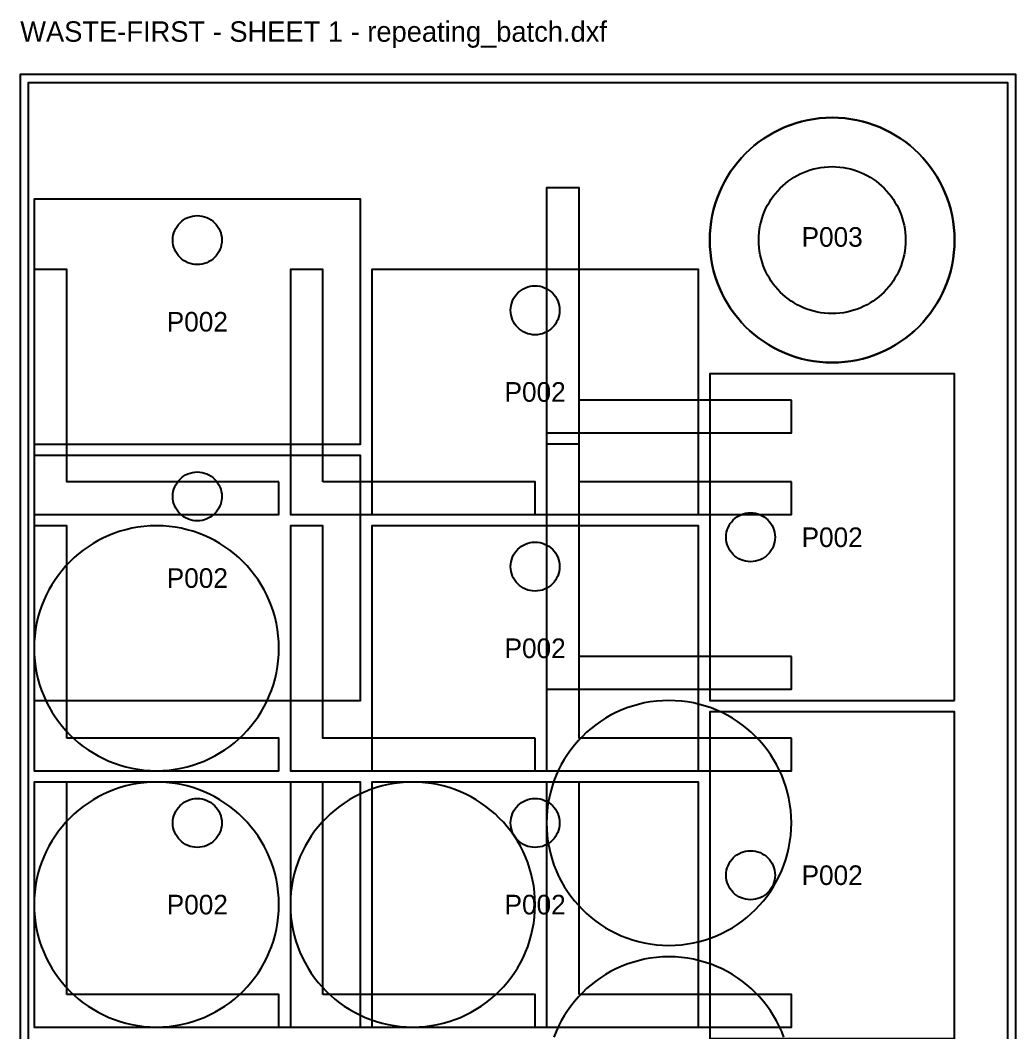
# Model space of a CAD drawing. Header units: millimetres. Extents: x 0 to 5180, y 0 to 2506.
# Drawn here: x 0 to 1220, y 1266 to 2506 of the extents above; entities that cross this region are included whole.
import ezdxf
from ezdxf.enums import TextEntityAlignment as Align

# ---------------------------------------------------------------- set-up
doc = ezdxf.new("R2010")
doc.units = ezdxf.units.MM
for name, color, linetype in [('CNC_BOUNDARY', 1, 'Continuous'), ('CUT', 7, 'Continuous'), ('ETCH', 2, 'Continuous'), ('INFO', 8, 'Continuous'), ('OFFCUT', 4, 'Continuous')]:
    doc.layers.add(name, color=color, linetype=linetype)

msp = doc.modelspace()

# ---------------------------------------------------------------- linework, layer by layer
at = {"layer": 'CNC_BOUNDARY'}
msp.add_lwpolyline([(0, 0), (1220, 0), (1220, 2440), (0, 2440)], close=True, dxfattribs=at)
at = {"layer": 'CUT'}
for points in [[(1145, 2237), (1144.8048, 2229.281), (1144.2256, 2221.6634), (1143.2717, 2214.1565), (1141.9525, 2206.7698), (1140.2776, 2199.5127), (1138.2563, 2192.3946), (1135.898, 2185.425), (1133.2123, 2178.6132), (1130.2084, 2171.9688), (1126.8958, 2165.5011), (1123.284, 2159.2195), (1119.3824, 2153.1336), (1115.2003, 2147.2526), (1110.7473, 2141.5861), (1106.0327, 2136.1434), (1101.066, 2130.934), (1095.8566, 2125.9673), (1090.4139, 2121.2527), (1084.7474, 2116.7997), (1078.8664, 2112.6176), (1072.7805, 2108.716), (1066.4989, 2105.1042), (1060.0312, 2101.7916), (1053.3868, 2098.7877), (1046.575, 2096.102), (1039.6054, 2093.7437), (1032.4873, 2091.7224), (1025.2302, 2090.0475), (1017.8435, 2088.7283), (1010.3366, 2087.7744), (1002.719, 2087.1952), (995, 2087), (987.281, 2087.1952), (979.6634, 2087.7744), (972.1565, 2088.7283), (964.7698, 2090.0475), (957.5127, 2091.7224), (950.3946, 2093.7437), (943.425, 2096.102), (936.6132, 2098.7877), (929.9688, 2101.7916), (923.5011, 2105.1042), (917.2195, 2108.716), (911.1336, 2112.6176), (905.2526, 2116.7997), (899.5861, 2121.2527), (894.1434, 2125.9673), (888.934, 2130.934), (883.9673, 2136.1434), (879.2527, 2141.5861), (874.7997, 2147.2526), (870.6176, 2153.1336), (866.716, 2159.2195), (863.1042, 2165.5011), (859.7916, 2171.9688), (856.7877, 2178.6132), (854.102, 2185.425), (851.7437, 2192.3946), (849.7224, 2199.5127), (848.0475, 2206.7698), (846.7283, 2214.1565), (845.7744, 2221.6634), (845.1952, 2229.281), (845, 2237), (845.1952, 2244.719), (845.7744, 2252.3366), (846.7283, 2259.8435), (848.0475, 2267.2302), (849.7224, 2274.4873), (851.7437, 2281.6054), (854.102, 2288.575), (856.7877, 2295.3868), (859.7916, 2302.0312), (863.1042, 2308.4989), (866.716, 2314.7805), (870.6176, 2320.8664), (874.7997, 2326.7474), (879.2527, 2332.4139), (883.9673, 2337.8566), (888.934, 2343.066), (894.1434, 2348.0327), (899.5861, 2352.7473), (905.2526, 2357.2003), (911.1336, 2361.3824), (917.2195, 2365.284), (923.5011, 2368.8958), (929.9688, 2372.2084), (936.6132, 2375.2123), (943.425, 2377.898), (950.3946, 2380.2563), (957.5127, 2382.2776), (964.7698, 2383.9525), (972.1565, 2385.2717), (979.6634, 2386.2256), (987.281, 2386.8048), (995, 2387), (1002.719, 2386.8048), (1010.3366, 2386.2256), (1017.8435, 2385.2717), (1025.2302, 2383.9525), (1032.4873, 2382.2776), (1039.6054, 2380.2563), (1046.575, 2377.898), (1053.3868, 2375.2123), (1060.0312, 2372.2084), (1066.4989, 2368.8958), (1072.7805, 2365.284), (1078.8664, 2361.3824), (1084.7474, 2357.2003), (1090.4139, 2352.7473), (1095.8566, 2348.0327), (1101.066, 2343.066), (1106.0327, 2337.8566), (1110.7473, 2332.4139), (1115.2003, 2326.7474), (1119.3824, 2320.8664), (1123.284, 2314.7805), (1126.8958, 2308.4989), (1130.2084, 2302.0312), (1133.2123, 2295.3868), (1135.898, 2288.575), (1138.2563, 2281.6054), (1140.2776, 2274.4873), (1141.9525, 2267.2302), (1143.2717, 2259.8435), (1144.2256, 2252.3366), (1144.8048, 2244.719), (1145, 2237)], [(1085, 2237), (1084.8829, 2232.3686), (1084.5353, 2227.798), (1083.963, 2223.2939), (1083.1715, 2218.8619), (1082.1666, 2214.5076), (1080.9538, 2210.2368), (1079.5388, 2206.055), (1077.9274, 2201.9679), (1076.125, 2197.9813), (1074.1375, 2194.1007), (1071.9704, 2190.3317), (1069.6294, 2186.6801), (1067.1202, 2183.1516), (1064.4484, 2179.7516), (1061.6196, 2176.486), (1058.6396, 2173.3604), (1055.514, 2170.3804), (1052.2484, 2167.5516), (1048.8484, 2164.8798), (1045.3199, 2162.3706), (1041.6683, 2160.0296), (1037.8993, 2157.8625), (1034.0187, 2155.875), (1030.0321, 2154.0726), (1025.945, 2152.4612), (1021.7632, 2151.0462), (1017.4924, 2149.8334), (1013.1381, 2148.8285), (1008.7061, 2148.037), (1004.202, 2147.4647), (999.6314, 2147.1171), (995, 2147), (990.3686, 2147.1171), (985.798, 2147.4647), (981.2939, 2148.037), (976.8619, 2148.8285), (972.5076, 2149.8334), (968.2368, 2151.0462), (964.055, 2152.4612), (959.9679, 2154.0726), (955.9813, 2155.875), (952.1007, 2157.8625), (948.3317, 2160.0296), (944.6801, 2162.3706), (941.1516, 2164.8798), (937.7516, 2167.5516), (934.486, 2170.3804), (931.3604, 2173.3604), (928.3804, 2176.486), (925.5516, 2179.7516), (922.8798, 2183.1516), (920.3706, 2186.6801), (918.0296, 2190.3317), (915.8625, 2194.1007), (913.875, 2197.9813), (912.0726, 2201.9679), (910.4612, 2206.055), (909.0462, 2210.2368), (907.8334, 2214.5076), (906.8285, 2218.8619), (906.037, 2223.2939), (905.4647, 2227.798), (905.1171, 2232.3686), (905, 2237), (905.1171, 2241.6314), (905.4647, 2246.202), (906.037, 2250.7061), (906.8285, 2255.1381), (907.8334, 2259.4924), (909.0462, 2263.7632), (910.4612, 2267.945), (912.0726, 2272.0321), (913.875, 2276.0187), (915.8625, 2279.8993), (918.0296, 2283.6683), (920.3706, 2287.3199), (922.8798, 2290.8484), (925.5516, 2294.2484), (928.3804, 2297.514), (931.3604, 2300.6396), (934.486, 2303.6196), (937.7516, 2306.4484), (941.1516, 2309.1202), (944.6801, 2311.6294), (948.3317, 2313.9704), (952.1007, 2316.1375), (955.9813, 2318.125), (959.9679, 2319.9274), (964.055, 2321.5388), (968.2368, 2322.9538), (972.5076, 2324.1666), (976.8619, 2325.1715), (981.2939, 2325.963), (985.798, 2326.5353), (990.3686, 2326.8829), (995, 2327), (999.6314, 2326.8829), (1004.202, 2326.5353), (1008.7061, 2325.963), (1013.1381, 2325.1715), (1017.4924, 2324.1666), (1021.7632, 2322.9538), (1025.945, 2321.5388), (1030.0321, 2319.9274), (1034.0187, 2318.125), (1037.8993, 2316.1375), (1041.6683, 2313.9704), (1045.3199, 2311.6294), (1048.8484, 2309.1202), (1052.2484, 2306.4484), (1055.514, 2303.6196), (1058.6396, 2300.6396), (1061.6196, 2297.514), (1064.4484, 2294.2484), (1067.1202, 2290.8484), (1069.6294, 2287.3199), (1071.9704, 2283.6683), (1074.1375, 2279.8993), (1076.125, 2276.0187), (1077.9274, 2272.0321), (1079.5388, 2267.945), (1080.9538, 2263.7632), (1082.1666, 2259.4924), (1083.1715, 2255.1381), (1083.963, 2250.7061), (1084.5353, 2246.202), (1084.8829, 2241.6314), (1085, 2237)], [(17, 1987), (417, 1987), (417, 2287), (17, 2287), (17, 1987)], [(247, 2237), (246.8451, 2233.9327), (246.3905, 2230.954), (245.6513, 2228.0789), (244.6425, 2225.3226), (243.3792, 2222.7002), (241.8765, 2220.2267), (240.1495, 2217.9172), (238.2132, 2215.7868), (236.0828, 2213.8505), (233.7733, 2212.1235), (231.2998, 2210.6208), (228.6774, 2209.3575), (225.9211, 2208.3487), (223.046, 2207.6095), (220.0673, 2207.1549), (217, 2207), (213.9327, 2207.1549), (210.954, 2207.6095), (208.0789, 2208.3487), (205.3226, 2209.3575), (202.7002, 2210.6208), (200.2267, 2212.1235), (197.9172, 2213.8505), (195.7868, 2215.7868), (193.8505, 2217.9172), (192.1235, 2220.2267), (190.6208, 2222.7002), (189.3575, 2225.3226), (188.3487, 2228.0789), (187.6095, 2230.954), (187.1549, 2233.9327), (187, 2237), (187.1549, 2240.0673), (187.6095, 2243.046), (188.3487, 2245.9211), (189.3575, 2248.6774), (190.6208, 2251.2998), (192.1235, 2253.7733), (193.8505, 2256.0828), (195.7868, 2258.2132), (197.9172, 2260.1495), (200.2267, 2261.8765), (202.7002, 2263.3792), (205.3226, 2264.6425), (208.0789, 2265.6513), (210.954, 2266.3905), (213.9327, 2266.8451), (217, 2267), (220.0673, 2266.8451), (223.046, 2266.3905), (225.9211, 2265.6513), (228.6774, 2264.6425), (231.2998, 2263.3792), (233.7733, 2261.8765), (236.0828, 2260.1495), (238.2132, 2258.2132), (240.1495, 2256.0828), (241.8765, 2253.7733), (243.3792, 2251.2998), (244.6425, 2248.6774), (245.6513, 2245.9211), (246.3905, 2243.046), (246.8451, 2240.0673), (247, 2237)], [(431, 1901), (831, 1901), (831, 2201), (431, 2201), (431, 1901)], [(661, 2151), (660.8451, 2147.9327), (660.3905, 2144.954), (659.6513, 2142.0789), (658.6425, 2139.3226), (657.3792, 2136.7002), (655.8765, 2134.2267), (654.1495, 2131.9172), (652.2132, 2129.7868), (650.0828, 2127.8505), (647.7733, 2126.1235), (645.2998, 2124.6208), (642.6774, 2123.3575), (639.9211, 2122.3487), (637.046, 2121.6095), (634.0673, 2121.1549), (631, 2121), (627.9327, 2121.1549), (624.954, 2121.6095), (622.0789, 2122.3487), (619.3226, 2123.3575), (616.7002, 2124.6208), (614.2267, 2126.1235), (611.9172, 2127.8505), (609.7868, 2129.7868), (607.8505, 2131.9172), (606.1235, 2134.2267), (604.6208, 2136.7002), (603.3575, 2139.3226), (602.3487, 2142.0789), (601.6095, 2144.954), (601.1549, 2147.9327), (601, 2151), (601.1549, 2154.0673), (601.6095, 2157.046), (602.3487, 2159.9211), (603.3575, 2162.6774), (604.6208, 2165.2998), (606.1235, 2167.7733), (607.8505, 2170.0828), (609.7868, 2172.2132), (611.9172, 2174.1495), (614.2267, 2175.8765), (616.7002, 2177.3792), (619.3226, 2178.6425), (622.0789, 2179.6513), (624.954, 2180.3905), (627.9327, 2180.8451), (631, 2181), (634.0673, 2180.8451), (637.046, 2180.3905), (639.9211, 2179.6513), (642.6774, 2178.6425), (645.2998, 2177.3792), (647.7733, 2175.8765), (650.0828, 2174.1495), (652.2132, 2172.2132), (654.1495, 2170.0828), (655.8765, 2167.7733), (657.3792, 2165.2998), (658.6425, 2162.6774), (659.6513, 2159.9211), (660.3905, 2157.046), (660.8451, 2154.0673), (661, 2151)], [(1145, 1673), (1145, 2073), (845, 2073), (845, 1673), (1145, 1673)], [(17, 1673), (417, 1673), (417, 1973), (17, 1973), (17, 1673)], [(247, 1923), (246.8451, 1919.9327), (246.3905, 1916.954), (245.6513, 1914.0789), (244.6425, 1911.3226), (243.3792, 1908.7002), (241.8765, 1906.2267), (240.1495, 1903.9172), (238.2132, 1901.7868), (236.0828, 1899.8505), (233.7733, 1898.1235), (231.2998, 1896.6208), (228.6774, 1895.3575), (225.9211, 1894.3487), (223.046, 1893.6095), (220.0673, 1893.1549), (217, 1893), (213.9327, 1893.1549), (210.954, 1893.6095), (208.0789, 1894.3487), (205.3226, 1895.3575), (202.7002, 1896.6208), (200.2267, 1898.1235), (197.9172, 1899.8505), (195.7868, 1901.7868), (193.8505, 1903.9172), (192.1235, 1906.2267), (190.6208, 1908.7002), (189.3575, 1911.3226), (188.3487, 1914.0789), (187.6095, 1916.954), (187.1549, 1919.9327), (187, 1923), (187.1549, 1926.0673), (187.6095, 1929.046), (188.3487, 1931.9211), (189.3575, 1934.6774), (190.6208, 1937.2998), (192.1235, 1939.7733), (193.8505, 1942.0828), (195.7868, 1944.2132), (197.9172, 1946.1495), (200.2267, 1947.8765), (202.7002, 1949.3792), (205.3226, 1950.6425), (208.0789, 1951.6513), (210.954, 1952.3905), (213.9327, 1952.8451), (217, 1953), (220.0673, 1952.8451), (223.046, 1952.3905), (225.9211, 1951.6513), (228.6774, 1950.6425), (231.2998, 1949.3792), (233.7733, 1947.8765), (236.0828, 1946.1495), (238.2132, 1944.2132), (240.1495, 1942.0828), (241.8765, 1939.7733), (243.3792, 1937.2998), (244.6425, 1934.6774), (245.6513, 1931.9211), (246.3905, 1929.046), (246.8451, 1926.0673), (247, 1923)], [(895, 1903), (898.0673, 1902.8451), (901.046, 1902.3905), (903.9211, 1901.6513), (906.6774, 1900.6425), (909.2998, 1899.3792), (911.7733, 1897.8765), (914.0828, 1896.1495), (916.2132, 1894.2132), (918.1495, 1892.0828), (919.8765, 1889.7733), (921.3792, 1887.2998), (922.6425, 1884.6774), (923.6513, 1881.9211), (924.3905, 1879.046), (924.8451, 1876.0673), (925, 1873), (924.8451, 1869.9327), (924.3905, 1866.954), (923.6513, 1864.0789), (922.6425, 1861.3226), (921.3792, 1858.7002), (919.8765, 1856.2267), (918.1495, 1853.9172), (916.2132, 1851.7868), (914.0828, 1849.8505), (911.7733, 1848.1235), (909.2998, 1846.6208), (906.6774, 1845.3575), (903.9211, 1844.3487), (901.046, 1843.6095), (898.0673, 1843.1549), (895, 1843), (891.9327, 1843.1549), (888.954, 1843.6095), (886.0789, 1844.3487), (883.3226, 1845.3575), (880.7002, 1846.6208), (878.2267, 1848.1235), (875.9172, 1849.8505), (873.7868, 1851.7868), (871.8505, 1853.9172), (870.1235, 1856.2267), (868.6208, 1858.7002), (867.3575, 1861.3226), (866.3487, 1864.0789), (865.6095, 1866.954), (865.1549, 1869.9327), (865, 1873), (865.1549, 1876.0673), (865.6095, 1879.046), (866.3487, 1881.9211), (867.3575, 1884.6774), (868.6208, 1887.2998), (870.1235, 1889.7733), (871.8505, 1892.0828), (873.7868, 1894.2132), (875.9172, 1896.1495), (878.2267, 1897.8765), (880.7002, 1899.3792), (883.3226, 1900.6425), (886.0789, 1901.6513), (888.954, 1902.3905), (891.9327, 1902.8451), (895, 1903)], [(431, 1587), (831, 1587), (831, 1887), (431, 1887), (431, 1587)], [(661, 1837), (660.8451, 1833.9327), (660.3905, 1830.954), (659.6513, 1828.0789), (658.6425, 1825.3226), (657.3792, 1822.7002), (655.8765, 1820.2267), (654.1495, 1817.9172), (652.2132, 1815.7868), (650.0828, 1813.8505), (647.7733, 1812.1235), (645.2998, 1810.6208), (642.6774, 1809.3575), (639.9211, 1808.3487), (637.046, 1807.6095), (634.0673, 1807.1549), (631, 1807), (627.9327, 1807.1549), (624.954, 1807.6095), (622.0789, 1808.3487), (619.3226, 1809.3575), (616.7002, 1810.6208), (614.2267, 1812.1235), (611.9172, 1813.8505), (609.7868, 1815.7868), (607.8505, 1817.9172), (606.1235, 1820.2267), (604.6208, 1822.7002), (603.3575, 1825.3226), (602.3487, 1828.0789), (601.6095, 1830.954), (601.1549, 1833.9327), (601, 1837), (601.1549, 1840.0673), (601.6095, 1843.046), (602.3487, 1845.9211), (603.3575, 1848.6774), (604.6208, 1851.2998), (606.1235, 1853.7733), (607.8505, 1856.0828), (609.7868, 1858.2132), (611.9172, 1860.1495), (614.2267, 1861.8765), (616.7002, 1863.3792), (619.3226, 1864.6425), (622.0789, 1865.6513), (624.954, 1866.3905), (627.9327, 1866.8451), (631, 1867), (634.0673, 1866.8451), (637.046, 1866.3905), (639.9211, 1865.6513), (642.6774, 1864.6425), (645.2998, 1863.3792), (647.7733, 1861.8765), (650.0828, 1860.1495), (652.2132, 1858.2132), (654.1495, 1856.0828), (655.8765, 1853.7733), (657.3792, 1851.2998), (658.6425, 1848.6774), (659.6513, 1845.9211), (660.3905, 1843.046), (660.8451, 1840.0673), (661, 1837)], [(1145, 1259), (1145, 1659), (845, 1659), (845, 1259), (1145, 1259)], [(17, 1273), (417, 1273), (417, 1573), (17, 1573), (17, 1273)], [(431, 1273), (831, 1273), (831, 1573), (431, 1573), (431, 1273)], [(247, 1523), (246.8451, 1519.9327), (246.3905, 1516.954), (245.6513, 1514.0789), (244.6425, 1511.3226), (243.3792, 1508.7002), (241.8765, 1506.2267), (240.1495, 1503.9172), (238.2132, 1501.7868), (236.0828, 1499.8505), (233.7733, 1498.1235), (231.2998, 1496.6208), (228.6774, 1495.3575), (225.9211, 1494.3487), (223.046, 1493.6095), (220.0673, 1493.1549), (217, 1493), (213.9327, 1493.1549), (210.954, 1493.6095), (208.0789, 1494.3487), (205.3226, 1495.3575), (202.7002, 1496.6208), (200.2267, 1498.1235), (197.9172, 1499.8505), (195.7868, 1501.7868), (193.8505, 1503.9172), (192.1235, 1506.2267), (190.6208, 1508.7002), (189.3575, 1511.3226), (188.3487, 1514.0789), (187.6095, 1516.954), (187.1549, 1519.9327), (187, 1523), (187.1549, 1526.0673), (187.6095, 1529.046), (188.3487, 1531.9211), (189.3575, 1534.6774), (190.6208, 1537.2998), (192.1235, 1539.7733), (193.8505, 1542.0828), (195.7868, 1544.2132), (197.9172, 1546.1495), (200.2267, 1547.8765), (202.7002, 1549.3792), (205.3226, 1550.6425), (208.0789, 1551.6513), (210.954, 1552.3905), (213.9327, 1552.8451), (217, 1553), (220.0673, 1552.8451), (223.046, 1552.3905), (225.9211, 1551.6513), (228.6774, 1550.6425), (231.2998, 1549.3792), (233.7733, 1547.8765), (236.0828, 1546.1495), (238.2132, 1544.2132), (240.1495, 1542.0828), (241.8765, 1539.7733), (243.3792, 1537.2998), (244.6425, 1534.6774), (245.6513, 1531.9211), (246.3905, 1529.046), (246.8451, 1526.0673), (247, 1523)], [(661, 1523), (660.8451, 1519.9327), (660.3905, 1516.954), (659.6513, 1514.0789), (658.6425, 1511.3226), (657.3792, 1508.7002), (655.8765, 1506.2267), (654.1495, 1503.9172), (652.2132, 1501.7868), (650.0828, 1499.8505), (647.7733, 1498.1235), (645.2998, 1496.6208), (642.6774, 1495.3575), (639.9211, 1494.3487), (637.046, 1493.6095), (634.0673, 1493.1549), (631, 1493), (627.9327, 1493.1549), (624.954, 1493.6095), (622.0789, 1494.3487), (619.3226, 1495.3575), (616.7002, 1496.6208), (614.2267, 1498.1235), (611.9172, 1499.8505), (609.7868, 1501.7868), (607.8505, 1503.9172), (606.1235, 1506.2267), (604.6208, 1508.7002), (603.3575, 1511.3226), (602.3487, 1514.0789), (601.6095, 1516.954), (601.1549, 1519.9327), (601, 1523), (601.1549, 1526.0673), (601.6095, 1529.046), (602.3487, 1531.9211), (603.3575, 1534.6774), (604.6208, 1537.2998), (606.1235, 1539.7733), (607.8505, 1542.0828), (609.7868, 1544.2132), (611.9172, 1546.1495), (614.2267, 1547.8765), (616.7002, 1549.3792), (619.3226, 1550.6425), (622.0789, 1551.6513), (624.954, 1552.3905), (627.9327, 1552.8451), (631, 1553), (634.0673, 1552.8451), (637.046, 1552.3905), (639.9211, 1551.6513), (642.6774, 1550.6425), (645.2998, 1549.3792), (647.7733, 1547.8765), (650.0828, 1546.1495), (652.2132, 1544.2132), (654.1495, 1542.0828), (655.8765, 1539.7733), (657.3792, 1537.2998), (658.6425, 1534.6774), (659.6513, 1531.9211), (660.3905, 1529.046), (660.8451, 1526.0673), (661, 1523)], [(895, 1489), (898.0673, 1488.8451), (901.046, 1488.3905), (903.9211, 1487.6513), (906.6774, 1486.6425), (909.2998, 1485.3792), (911.7733, 1483.8765), (914.0828, 1482.1495), (916.2132, 1480.2132), (918.1495, 1478.0828), (919.8765, 1475.7733), (921.3792, 1473.2998), (922.6425, 1470.6774), (923.6513, 1467.9211), (924.3905, 1465.046), (924.8451, 1462.0673), (925, 1459), (924.8451, 1455.9327), (924.3905, 1452.954), (923.6513, 1450.0789), (922.6425, 1447.3226), (921.3792, 1444.7002), (919.8765, 1442.2267), (918.1495, 1439.9172), (916.2132, 1437.7868), (914.0828, 1435.8505), (911.7733, 1434.1235), (909.2998, 1432.6208), (906.6774, 1431.3575), (903.9211, 1430.3487), (901.046, 1429.6095), (898.0673, 1429.1549), (895, 1429), (891.9327, 1429.1549), (888.954, 1429.6095), (886.0789, 1430.3487), (883.3226, 1431.3575), (880.7002, 1432.6208), (878.2267, 1434.1235), (875.9172, 1435.8505), (873.7868, 1437.7868), (871.8505, 1439.9172), (870.1235, 1442.2267), (868.6208, 1444.7002), (867.3575, 1447.3226), (866.3487, 1450.0789), (865.6095, 1452.954), (865.1549, 1455.9327), (865, 1459), (865.1549, 1462.0673), (865.6095, 1465.046), (866.3487, 1467.9211), (867.3575, 1470.6774), (868.6208, 1473.2998), (870.1235, 1475.7733), (871.8505, 1478.0828), (873.7868, 1480.2132), (875.9172, 1482.1495), (878.2267, 1483.8765), (880.7002, 1485.3792), (883.3226, 1486.6425), (886.0789, 1487.6513), (888.954, 1488.3905), (891.9327, 1488.8451), (895, 1489)]]:
    msp.add_lwpolyline(points, close=True, dxfattribs=at)
at = {"layer": 'OFFCUT'}
for points in [[(10, 10), (10, 2430), (1210, 2430), (1210, 10), (10, 10)], [(1141.9525, 2206.7698), (1143.2717, 2214.1565), (1144.2256, 2221.6634), (1144.8048, 2229.281), (1145, 2237), (1144.8048, 2244.719), (1144.2256, 2252.3366), (1143.2717, 2259.8435), (1141.9525, 2267.2302), (1140.2776, 2274.4873), (1138.2563, 2281.6054), (1135.898, 2288.575), (1133.2123, 2295.3868), (1130.2084, 2302.0312), (1126.8958, 2308.4989), (1123.284, 2314.7805), (1119.3824, 2320.8664), (1115.2003, 2326.7474), (1110.7473, 2332.4139), (1106.0327, 2337.8566), (1101.066, 2343.066), (1095.8566, 2348.0327), (1090.4139, 2352.7473), (1084.7474, 2357.2003), (1078.8664, 2361.3824), (1072.7805, 2365.284), (1066.4989, 2368.8958), (1060.0312, 2372.2084), (1053.3868, 2375.2123), (1046.575, 2377.898), (1039.6054, 2380.2563), (1032.4873, 2382.2776), (1025.2302, 2383.9525), (1017.8435, 2385.2717), (1010.3366, 2386.2256), (1002.719, 2386.8048), (995, 2387), (987.281, 2386.8048), (979.6634, 2386.2256), (972.1565, 2385.2717), (964.7698, 2383.9525), (957.5127, 2382.2776), (950.3946, 2380.2563), (943.425, 2377.898), (936.6132, 2375.2123), (929.9688, 2372.2084), (923.5011, 2368.8958), (917.2195, 2365.284), (911.1336, 2361.3824), (905.2526, 2357.2003), (899.5861, 2352.7473), (894.1434, 2348.0327), (888.934, 2343.066), (883.9673, 2337.8566), (879.2527, 2332.4139), (874.7997, 2326.7474), (870.6176, 2320.8664), (866.716, 2314.7805), (863.1042, 2308.4989), (859.7916, 2302.0312), (856.7877, 2295.3868), (854.102, 2288.575), (851.7437, 2281.6054), (849.7224, 2274.4873), (848.0475, 2267.2302), (846.7283, 2259.8435), (845.7744, 2252.3366), (845.1952, 2244.719), (845, 2237), (845.1952, 2229.281), (845.7744, 2221.6634), (846.7283, 2214.1565), (848.0475, 2206.7698), (849.7224, 2199.5127), (851.7437, 2192.3946), (854.102, 2185.425), (856.7877, 2178.6132), (859.7916, 2171.9688), (863.1042, 2165.5011), (866.716, 2159.2195), (870.6176, 2153.1336), (874.7997, 2147.2526), (879.2527, 2141.5861), (883.9673, 2136.1434), (888.934, 2130.934), (894.1434, 2125.9673), (899.5861, 2121.2527), (905.2526, 2116.7997), (911.1336, 2112.6176), (917.2195, 2108.716), (923.5011, 2105.1042), (929.9688, 2101.7916), (936.6132, 2098.7877), (943.425, 2096.102), (950.3946, 2093.7437), (957.5127, 2091.7224), (964.7698, 2090.0475), (972.1565, 2088.7283), (979.6634, 2087.7744), (987.281, 2087.1952), (995, 2087), (1002.719, 2087.1952), (1010.3366, 2087.7744), (1017.8435, 2088.7283), (1025.2302, 2090.0475), (1032.4873, 2091.7224), (1039.6054, 2093.7437), (1046.575, 2096.102), (1053.3868, 2098.7877), (1060.0312, 2101.7916), (1066.4989, 2105.1042), (1072.7805, 2108.716), (1078.8664, 2112.6176), (1084.7474, 2116.7997), (1090.4139, 2121.2527), (1095.8566, 2125.9673), (1101.066, 2130.934), (1106.0327, 2136.1434), (1110.7473, 2141.5861), (1115.2003, 2147.2526), (1119.3824, 2153.1336), (1123.284, 2159.2195), (1126.8958, 2165.5011), (1130.2084, 2171.9688), (1133.2123, 2178.6132), (1135.898, 2185.425), (1138.2563, 2192.3946), (1140.2776, 2199.5127), (1141.9525, 2206.7698)], [(1141.9525, 2206.7698), (1143.2717, 2214.1565), (1144.2256, 2221.6634), (1144.8048, 2229.281), (1145, 2237), (1144.8048, 2244.719), (1144.2256, 2252.3366), (1143.2717, 2259.8435), (1141.9525, 2267.2302), (1140.2776, 2274.4873), (1138.2563, 2281.6054), (1135.898, 2288.575), (1133.2123, 2295.3868), (1130.2084, 2302.0312), (1126.8958, 2308.4989), (1123.284, 2314.7805), (1119.3824, 2320.8664), (1115.2003, 2326.7474), (1110.7473, 2332.4139), (1106.0327, 2337.8566), (1101.066, 2343.066), (1095.8566, 2348.0327), (1090.4139, 2352.7473), (1084.7474, 2357.2003), (1078.8664, 2361.3824), (1072.7805, 2365.284), (1066.4989, 2368.8958), (1060.0312, 2372.2084), (1053.3868, 2375.2123), (1046.575, 2377.898), (1039.6054, 2380.2563), (1032.4873, 2382.2776), (1025.2302, 2383.9525), (1017.8435, 2385.2717), (1010.3366, 2386.2256), (1002.719, 2386.8048), (995, 2387), (987.281, 2386.8048), (979.6634, 2386.2256), (972.1565, 2385.2717), (964.7698, 2383.9525), (957.5127, 2382.2776), (950.3946, 2380.2563), (943.425, 2377.898), (936.6132, 2375.2123), (929.9688, 2372.2084), (923.5011, 2368.8958), (917.2195, 2365.284), (911.1336, 2361.3824), (905.2526, 2357.2003), (899.5861, 2352.7473), (894.1434, 2348.0327), (888.934, 2343.066), (883.9673, 2337.8566), (879.2527, 2332.4139), (874.7997, 2326.7474), (870.6176, 2320.8664), (866.716, 2314.7805), (863.1042, 2308.4989), (859.7916, 2302.0312), (856.7877, 2295.3868), (854.102, 2288.575), (851.7437, 2281.6054), (849.7224, 2274.4873), (848.0475, 2267.2302), (846.7283, 2259.8435), (845.7744, 2252.3366), (845.1952, 2244.719), (845, 2237), (845.1952, 2229.281), (845.7744, 2221.6634), (846.7283, 2214.1565), (848.0475, 2206.7698), (849.7224, 2199.5127), (851.7437, 2192.3946), (854.102, 2185.425), (856.7877, 2178.6132), (859.7916, 2171.9688), (863.1042, 2165.5011), (866.716, 2159.2195), (870.6176, 2153.1336), (874.7997, 2147.2526), (879.2527, 2141.5861), (883.9673, 2136.1434), (888.934, 2130.934), (894.1434, 2125.9673), (899.5861, 2121.2527), (905.2526, 2116.7997), (911.1336, 2112.6176), (917.2195, 2108.716), (923.5011, 2105.1042), (929.9688, 2101.7916), (936.6132, 2098.7877), (943.425, 2096.102), (950.3946, 2093.7437), (957.5127, 2091.7224), (964.7698, 2090.0475), (972.1565, 2088.7283), (979.6634, 2087.7744), (987.281, 2087.1952), (995, 2087), (1002.719, 2087.1952), (1010.3366, 2087.7744), (1017.8435, 2088.7283), (1025.2302, 2090.0475), (1032.4873, 2091.7224), (1039.6054, 2093.7437), (1046.575, 2096.102), (1053.3868, 2098.7877), (1060.0312, 2101.7916), (1066.4989, 2105.1042), (1072.7805, 2108.716), (1078.8664, 2112.6176), (1084.7474, 2116.7997), (1090.4139, 2121.2527), (1095.8566, 2125.9673), (1101.066, 2130.934), (1106.0327, 2136.1434), (1110.7473, 2141.5861), (1115.2003, 2147.2526), (1119.3824, 2153.1336), (1123.284, 2159.2195), (1126.8958, 2165.5011), (1130.2084, 2171.9688), (1133.2123, 2178.6132), (1135.898, 2185.425), (1138.2563, 2192.3946), (1140.2776, 2199.5127), (1141.9525, 2206.7698)], [(945, 2041), (685, 2041), (685, 2301), (645, 2301), (645, 2001), (945, 2001), (945, 2041)], [(17, 1987), (417, 1987), (417, 2287), (17, 2287), (17, 1987)], [(17, 1987), (417, 1987), (417, 2287), (17, 2287), (17, 1987)], [(317, 1941), (57, 1941), (57, 2201), (17, 2201), (17, 1901), (317, 1901), (317, 1941)], [(317, 1941), (57, 1941), (57, 2201), (17, 2201), (17, 1901), (317, 1901), (317, 1941)], [(371, 1941), (371, 2201), (331, 2201), (331, 1901), (631, 1901), (631, 1941), (371, 1941)], [(371, 1941), (371, 2201), (331, 2201), (331, 1901), (631, 1901), (631, 1941), (371, 1941)], [(431, 1901), (831, 1901), (831, 2201), (431, 2201), (431, 1901)], [(431, 1901), (831, 1901), (831, 2201), (431, 2201), (431, 1901)], [(945, 1941), (685, 1941), (685, 2201), (645, 2201), (645, 1901), (945, 1901), (945, 1941)], [(1145, 1673), (1145, 2073), (845, 2073), (845, 1673), (1145, 1673)], [(1145, 1673), (1145, 2073), (845, 2073), (845, 1673), (1145, 1673)], [(945, 1727), (685, 1727), (685, 1987), (645, 1987), (645, 1687), (945, 1687), (945, 1727)], [(417, 1673), (417, 1973), (17, 1973), (17, 1673), (417, 1673)], [(417, 1673), (417, 1973), (17, 1973), (17, 1673), (417, 1673)], [(315.2717, 1714.1565), (316.2256, 1721.6634), (316.8048, 1729.281), (317, 1737), (316.8048, 1744.719), (316.2256, 1752.3366), (315.2717, 1759.8435), (313.9525, 1767.2302), (312.2776, 1774.4873), (310.2563, 1781.6054), (307.898, 1788.575), (305.2123, 1795.3868), (302.2084, 1802.0312), (298.8958, 1808.4989), (295.284, 1814.7805), (291.3824, 1820.8664), (287.2003, 1826.7474), (282.7473, 1832.4139), (278.0327, 1837.8566), (273.066, 1843.066), (267.8566, 1848.0327), (262.4139, 1852.7473), (256.7474, 1857.2003), (250.8664, 1861.3824), (244.7805, 1865.284), (238.4989, 1868.8958), (232.0312, 1872.2084), (225.3868, 1875.2123), (218.575, 1877.898), (211.6054, 1880.2563), (204.4873, 1882.2776), (197.2302, 1883.9525), (189.8435, 1885.2717), (182.3366, 1886.2256), (174.719, 1886.8048), (167, 1887), (159.281, 1886.8048), (151.6634, 1886.2256), (144.1565, 1885.2717), (136.7698, 1883.9525), (129.5127, 1882.2776), (122.3946, 1880.2563), (115.425, 1877.898), (108.6132, 1875.2123), (101.9688, 1872.2084), (95.5011, 1868.8958), (89.2195, 1865.284), (83.1336, 1861.3824), (77.2526, 1857.2003), (71.5861, 1852.7473), (66.1434, 1848.0327), (60.934, 1843.066), (55.9673, 1837.8566), (51.2527, 1832.4139), (46.7997, 1826.7474), (42.6176, 1820.8664), (38.716, 1814.7805), (35.1042, 1808.4989), (31.7916, 1802.0312), (28.7877, 1795.3868), (26.102, 1788.575), (23.7437, 1781.6054), (21.7224, 1774.4873), (20.0475, 1767.2302), (18.7283, 1759.8435), (17.7744, 1752.3366), (17.1952, 1744.719), (17, 1737), (17.1952, 1729.281), (17.7744, 1721.6634), (18.7283, 1714.1565), (20.0475, 1706.7698), (21.7224, 1699.5127), (23.7437, 1692.3946), (26.102, 1685.425), (28.7877, 1678.6132), (31.7916, 1671.9688), (35.1042, 1665.5011), (38.716, 1659.2195), (42.6176, 1653.1336), (46.7997, 1647.2526), (51.2527, 1641.5861), (55.9673, 1636.1434), (60.934, 1630.934), (66.1434, 1625.9673), (71.5861, 1621.2527), (77.2526, 1616.7997), (83.1336, 1612.6176), (89.2195, 1608.716), (95.5011, 1605.1042), (101.9688, 1601.7916), (108.6132, 1598.7877), (115.425, 1596.102), (122.3946, 1593.7437), (129.5127, 1591.7224), (136.7698, 1590.0475), (144.1565, 1588.7283), (151.6634, 1587.7744), (159.281, 1587.1952), (167, 1587), (174.719, 1587.1952), (182.3366, 1587.7744), (189.8435, 1588.7283), (197.2302, 1590.0475), (204.4873, 1591.7224), (211.6054, 1593.7437), (218.575, 1596.102), (225.3868, 1598.7877), (232.0312, 1601.7916), (238.4989, 1605.1042), (244.7805, 1608.716), (250.8664, 1612.6176), (256.7474, 1616.7997), (262.4139, 1621.2527), (267.8566, 1625.9673), (273.066, 1630.934), (278.0327, 1636.1434), (282.7473, 1641.5861), (287.2003, 1647.2526), (291.3824, 1653.1336), (295.284, 1659.2195), (298.8958, 1665.5011), (302.2084, 1671.9688), (305.2123, 1678.6132), (307.898, 1685.425), (310.2563, 1692.3946), (312.2776, 1699.5127), (313.9525, 1706.7698), (315.2717, 1714.1565)], [(57, 1627), (57, 1887), (17, 1887), (17, 1587), (317, 1587), (317, 1627), (57, 1627)], [(57, 1627), (57, 1887), (17, 1887), (17, 1587), (317, 1587), (317, 1627), (57, 1627)], [(631, 1627), (371, 1627), (371, 1887), (331, 1887), (331, 1587), (631, 1587), (631, 1627)], [(631, 1627), (371, 1627), (371, 1887), (331, 1887), (331, 1587), (631, 1587), (631, 1627)], [(831, 1587), (831, 1887), (431, 1887), (431, 1587), (831, 1587)], [(831, 1587), (831, 1887), (431, 1887), (431, 1587), (831, 1587)], [(945, 1627), (685, 1627), (685, 1887), (645, 1887), (645, 1587), (945, 1587), (945, 1627)], [(943.2717, 1500.1565), (944.2256, 1507.6634), (944.8048, 1515.281), (945, 1523), (944.8048, 1530.719), (944.2256, 1538.3366), (943.2717, 1545.8435), (941.9525, 1553.2302), (940.2776, 1560.4873), (938.2563, 1567.6054), (935.898, 1574.575), (933.2123, 1581.3868), (930.2084, 1588.0312), (926.8958, 1594.4989), (923.284, 1600.7805), (919.3824, 1606.8664), (915.2003, 1612.7474), (910.7473, 1618.4139), (906.0327, 1623.8566), (901.066, 1629.066), (895.8566, 1634.0327), (890.4139, 1638.7473), (884.7474, 1643.2003), (878.8664, 1647.3824), (872.7805, 1651.284), (866.4989, 1654.8958), (860.0312, 1658.2084), (853.3868, 1661.2123), (846.575, 1663.898), (839.6054, 1666.2563), (832.4873, 1668.2776), (825.2302, 1669.9525), (817.8435, 1671.2717), (810.3366, 1672.2256), (802.719, 1672.8048), (795, 1673), (787.281, 1672.8048), (779.6634, 1672.2256), (772.1565, 1671.2717), (764.7698, 1669.9525), (757.5127, 1668.2776), (750.3946, 1666.2563), (743.425, 1663.898), (736.6132, 1661.2123), (729.9688, 1658.2084), (723.5011, 1654.8958), (717.2195, 1651.284), (711.1336, 1647.3824), (705.2526, 1643.2003), (699.5861, 1638.7473), (694.1434, 1634.0327), (688.934, 1629.066), (683.9673, 1623.8566), (679.2527, 1618.4139), (674.7997, 1612.7474), (670.6176, 1606.8664), (666.716, 1600.7805), (663.1042, 1594.4989), (659.7916, 1588.0312), (656.7877, 1581.3868), (654.102, 1574.575), (651.7437, 1567.6054), (649.7224, 1560.4873), (648.0475, 1553.2302), (646.7283, 1545.8435), (645.7744, 1538.3366), (645.1952, 1530.719), (645, 1523), (645.1952, 1515.281), (645.7744, 1507.6634), (646.7283, 1500.1565), (648.0475, 1492.7698), (649.7224, 1485.5127), (651.7437, 1478.3946), (654.102, 1471.425), (656.7877, 1464.6132), (659.7916, 1457.9688), (663.1042, 1451.5011), (666.716, 1445.2195), (670.6176, 1439.1336), (674.7997, 1433.2526), (679.2527, 1427.5861), (683.9673, 1422.1434), (688.934, 1416.934), (694.1434, 1411.9673), (699.5861, 1407.2527), (705.2526, 1402.7997), (711.1336, 1398.6176), (717.2195, 1394.716), (723.5011, 1391.1042), (729.9688, 1387.7916), (736.6132, 1384.7877), (743.425, 1382.102), (750.3946, 1379.7437), (757.5127, 1377.7224), (764.7698, 1376.0475), (772.1565, 1374.7283), (779.6634, 1373.7744), (787.281, 1373.1952), (795, 1373), (802.719, 1373.1952), (810.3366, 1373.7744), (817.8435, 1374.7283), (825.2302, 1376.0475), (832.4873, 1377.7224), (839.6054, 1379.7437), (846.575, 1382.102), (853.3868, 1384.7877), (860.0312, 1387.7916), (866.4989, 1391.1042), (872.7805, 1394.716), (878.8664, 1398.6176), (884.7474, 1402.7997), (890.4139, 1407.2527), (895.8566, 1411.9673), (901.066, 1416.934), (906.0327, 1422.1434), (910.7473, 1427.5861), (915.2003, 1433.2526), (919.3824, 1439.1336), (923.284, 1445.2195), (926.8958, 1451.5011), (930.2084, 1457.9688), (933.2123, 1464.6132), (935.898, 1471.425), (938.2563, 1478.3946), (940.2776, 1485.5127), (941.9525, 1492.7698), (943.2717, 1500.1565)], [(1145, 1659), (845, 1659), (845, 1259), (1145, 1259), (1145, 1659)], [(1145, 1659), (845, 1659), (845, 1259), (1145, 1259), (1145, 1659)], [(417, 1273), (417, 1573), (17, 1573), (17, 1273), (417, 1273)], [(417, 1273), (417, 1573), (17, 1573), (17, 1273), (417, 1273)], [(315.2717, 1400.1565), (316.2256, 1407.6634), (316.8048, 1415.281), (317, 1423), (316.8048, 1430.719), (316.2256, 1438.3366), (315.2717, 1445.8435), (313.9525, 1453.2302), (312.2776, 1460.4873), (310.2563, 1467.6054), (307.898, 1474.575), (305.2123, 1481.3868), (302.2084, 1488.0312), (298.8958, 1494.4989), (295.284, 1500.7805), (291.3824, 1506.8664), (287.2003, 1512.7474), (282.7473, 1518.4139), (278.0327, 1523.8566), (273.066, 1529.066), (267.8566, 1534.0327), (262.4139, 1538.7473), (256.7474, 1543.2003), (250.8664, 1547.3824), (244.7805, 1551.284), (238.4989, 1554.8958), (232.0312, 1558.2084), (225.3868, 1561.2123), (218.575, 1563.898), (211.6054, 1566.2563), (204.4873, 1568.2776), (197.2302, 1569.9525), (189.8435, 1571.2717), (182.3366, 1572.2256), (174.719, 1572.8048), (167, 1573), (159.281, 1572.8048), (151.6634, 1572.2256), (144.1565, 1571.2717), (136.7698, 1569.9525), (129.5127, 1568.2776), (122.3946, 1566.2563), (115.425, 1563.898), (108.6132, 1561.2123), (101.9688, 1558.2084), (95.5011, 1554.8958), (89.2195, 1551.284), (83.1336, 1547.3824), (77.2526, 1543.2003), (71.5861, 1538.7473), (66.1434, 1534.0327), (60.934, 1529.066), (55.9673, 1523.8566), (51.2527, 1518.4139), (46.7997, 1512.7474), (42.6176, 1506.8664), (38.716, 1500.7805), (35.1042, 1494.4989), (31.7916, 1488.0312), (28.7877, 1481.3868), (26.102, 1474.575), (23.7437, 1467.6054), (21.7224, 1460.4873), (20.0475, 1453.2302), (18.7283, 1445.8435), (17.7744, 1438.3366), (17.1952, 1430.719), (17, 1423), (17.1952, 1415.281), (17.7744, 1407.6634), (18.7283, 1400.1565), (20.0475, 1392.7698), (21.7224, 1385.5127), (23.7437, 1378.3946), (26.102, 1371.425), (28.7877, 1364.6132), (31.7916, 1357.9688), (35.1042, 1351.5011), (38.716, 1345.2195), (42.6176, 1339.1336), (46.7997, 1333.2526), (51.2527, 1327.5861), (55.9673, 1322.1434), (60.934, 1316.934), (66.1434, 1311.9673), (71.5861, 1307.2527), (77.2526, 1302.7997), (83.1336, 1298.6176), (89.2195, 1294.716), (95.5011, 1291.1042), (101.9688, 1287.7916), (108.6132, 1284.7877), (115.425, 1282.102), (122.3946, 1279.7437), (129.5127, 1277.7224), (136.7698, 1276.0475), (144.1565, 1274.7283), (151.6634, 1273.7744), (159.281, 1273.1952), (167, 1273), (174.719, 1273.1952), (182.3366, 1273.7744), (189.8435, 1274.7283), (197.2302, 1276.0475), (204.4873, 1277.7224), (211.6054, 1279.7437), (218.575, 1282.102), (225.3868, 1284.7877), (232.0312, 1287.7916), (238.4989, 1291.1042), (244.7805, 1294.716), (250.8664, 1298.6176), (256.7474, 1302.7997), (262.4139, 1307.2527), (267.8566, 1311.9673), (273.066, 1316.934), (278.0327, 1322.1434), (282.7473, 1327.5861), (287.2003, 1333.2526), (291.3824, 1339.1336), (295.284, 1345.2195), (298.8958, 1351.5011), (302.2084, 1357.9688), (305.2123, 1364.6132), (307.898, 1371.425), (310.2563, 1378.3946), (312.2776, 1385.5127), (313.9525, 1392.7698), (315.2717, 1400.1565)], [(57, 1313), (57, 1573), (17, 1573), (17, 1273), (317, 1273), (317, 1313), (57, 1313)], [(57, 1313), (57, 1573), (17, 1573), (17, 1273), (317, 1273), (317, 1313), (57, 1313)], [(627.9525, 1392.7698), (629.2717, 1400.1565), (630.2256, 1407.6634), (630.8048, 1415.281), (631, 1423), (630.8048, 1430.719), (630.2256, 1438.3366), (629.2717, 1445.8435), (627.9525, 1453.2302), (626.2776, 1460.4873), (624.2563, 1467.6054), (621.898, 1474.575), (619.2123, 1481.3868), (616.2084, 1488.0312), (612.8958, 1494.4989), (609.284, 1500.7805), (605.3824, 1506.8664), (601.2003, 1512.7474), (596.7473, 1518.4139), (592.0327, 1523.8566), (587.066, 1529.066), (581.8566, 1534.0327), (576.4139, 1538.7473), (570.7474, 1543.2003), (564.8664, 1547.3824), (558.7805, 1551.284), (552.4989, 1554.8958), (546.0312, 1558.2084), (539.3868, 1561.2123), (532.575, 1563.898), (525.6054, 1566.2563), (518.4873, 1568.2776), (511.2302, 1569.9525), (503.8435, 1571.2717), (496.3366, 1572.2256), (488.719, 1572.8048), (481, 1573), (473.281, 1572.8048), (465.6634, 1572.2256), (458.1565, 1571.2717), (450.7698, 1569.9525), (443.5127, 1568.2776), (436.3946, 1566.2563), (429.425, 1563.898), (422.6132, 1561.2123), (415.9688, 1558.2084), (409.5011, 1554.8958), (403.2195, 1551.284), (397.1336, 1547.3824), (391.2526, 1543.2003), (385.5861, 1538.7473), (380.1434, 1534.0327), (374.934, 1529.066), (369.9673, 1523.8566), (365.2527, 1518.4139), (360.7997, 1512.7474), (356.6176, 1506.8664), (352.716, 1500.7805), (349.1042, 1494.4989), (345.7916, 1488.0312), (342.7877, 1481.3868), (340.102, 1474.575), (337.7437, 1467.6054), (335.7224, 1460.4873), (334.0475, 1453.2302), (332.7283, 1445.8435), (331.7744, 1438.3366), (331.1952, 1430.719), (331, 1423), (331.1952, 1415.281), (331.7744, 1407.6634), (332.7283, 1400.1565), (334.0475, 1392.7698), (335.7224, 1385.5127), (337.7437, 1378.3946), (340.102, 1371.425), (342.7877, 1364.6132), (345.7916, 1357.9688), (349.1042, 1351.5011), (352.716, 1345.2195), (356.6176, 1339.1336), (360.7997, 1333.2526), (365.2527, 1327.5861), (369.9673, 1322.1434), (374.934, 1316.934), (380.1434, 1311.9673), (385.5861, 1307.2527), (391.2526, 1302.7997), (397.1336, 1298.6176), (403.2195, 1294.716), (409.5011, 1291.1042), (415.9688, 1287.7916), (422.6132, 1284.7877), (429.425, 1282.102), (436.3946, 1279.7437), (443.5127, 1277.7224), (450.7698, 1276.0475), (458.1565, 1274.7283), (465.6634, 1273.7744), (473.281, 1273.1952), (481, 1273), (488.719, 1273.1952), (496.3366, 1273.7744), (503.8435, 1274.7283), (511.2302, 1276.0475), (518.4873, 1277.7224), (525.6054, 1279.7437), (532.575, 1282.102), (539.3868, 1284.7877), (546.0312, 1287.7916), (552.4989, 1291.1042), (558.7805, 1294.716), (564.8664, 1298.6176), (570.7474, 1302.7997), (576.4139, 1307.2527), (581.8566, 1311.9673), (587.066, 1316.934), (592.0327, 1322.1434), (596.7473, 1327.5861), (601.2003, 1333.2526), (605.3824, 1339.1336), (609.284, 1345.2195), (612.8958, 1351.5011), (616.2084, 1357.9688), (619.2123, 1364.6132), (621.898, 1371.425), (624.2563, 1378.3946), (626.2776, 1385.5127), (627.9525, 1392.7698)], [(371, 1313), (371, 1573), (331, 1573), (331, 1273), (631, 1273), (631, 1313), (371, 1313)], [(831, 1273), (831, 1573), (431, 1573), (431, 1273), (831, 1273)], [(831, 1273), (831, 1573), (431, 1573), (431, 1273), (831, 1273)], [(685, 1313), (685, 1573), (645, 1573), (645, 1273), (945, 1273), (945, 1313), (685, 1313)]]:
    msp.add_lwpolyline(points, close=True, dxfattribs=at)
msp.add_lwpolyline([(935.898, 1260.575), (933.2123, 1267.3868), (930.2084, 1274.0312), (926.8958, 1280.4989), (923.284, 1286.7805), (919.3824, 1292.8664), (915.2003, 1298.7474), (910.7473, 1304.4139), (906.0327, 1309.8566), (901.066, 1315.066), (895.8566, 1320.0327), (890.4139, 1324.7473), (884.7474, 1329.2003), (878.8664, 1333.3824), (872.7805, 1337.284), (866.4989, 1340.8958), (860.0312, 1344.2084), (853.3868, 1347.2123), (846.575, 1349.898), (839.6054, 1352.2563), (832.4873, 1354.2776), (825.2302, 1355.9525), (817.8435, 1357.2717), (810.3366, 1358.2256), (802.719, 1358.8048), (795, 1359), (787.281, 1358.8048), (779.6634, 1358.2256), (772.1565, 1357.2717), (764.7698, 1355.9525), (757.5127, 1354.2776), (750.3946, 1352.2563), (743.425, 1349.898), (736.6132, 1347.2123), (729.9688, 1344.2084), (723.5011, 1340.8958), (717.2195, 1337.284), (711.1336, 1333.3824), (705.2526, 1329.2003), (699.5861, 1324.7473), (694.1434, 1320.0327), (688.934, 1315.066), (683.9673, 1309.8566), (679.2527, 1304.4139), (674.7997, 1298.7474), (670.6176, 1292.8664), (666.716, 1286.7805), (663.1042, 1280.4989), (659.7916, 1274.0312), (656.7877, 1267.3868), (654.102, 1260.575)], dxfattribs=at)

# ---------------------------------------------------------------- texts
at = {"layer": 'ETCH'}
for s, p in [('P003', (995, 2240.8595)), ('P002', (217, 2137)), ('P002', (631, 2051)), ('P002', (995, 1873)), ('P002', (217, 1823)), ('P002', (631, 1737)), ('P002', (995, 1459)), ('P002', (217, 1423)), ('P002', (631, 1423))]:
    msp.add_text(s, height=24, dxfattribs=at).set_placement(p, align=Align.MIDDLE_CENTER)
at = {"layer": 'INFO'}
msp.add_text('WASTE-FIRST - SHEET 1 - repeating_batch.dxf', height=25, dxfattribs=at).set_placement((0, 2480))

doc.saveas('drawing.dxf')
